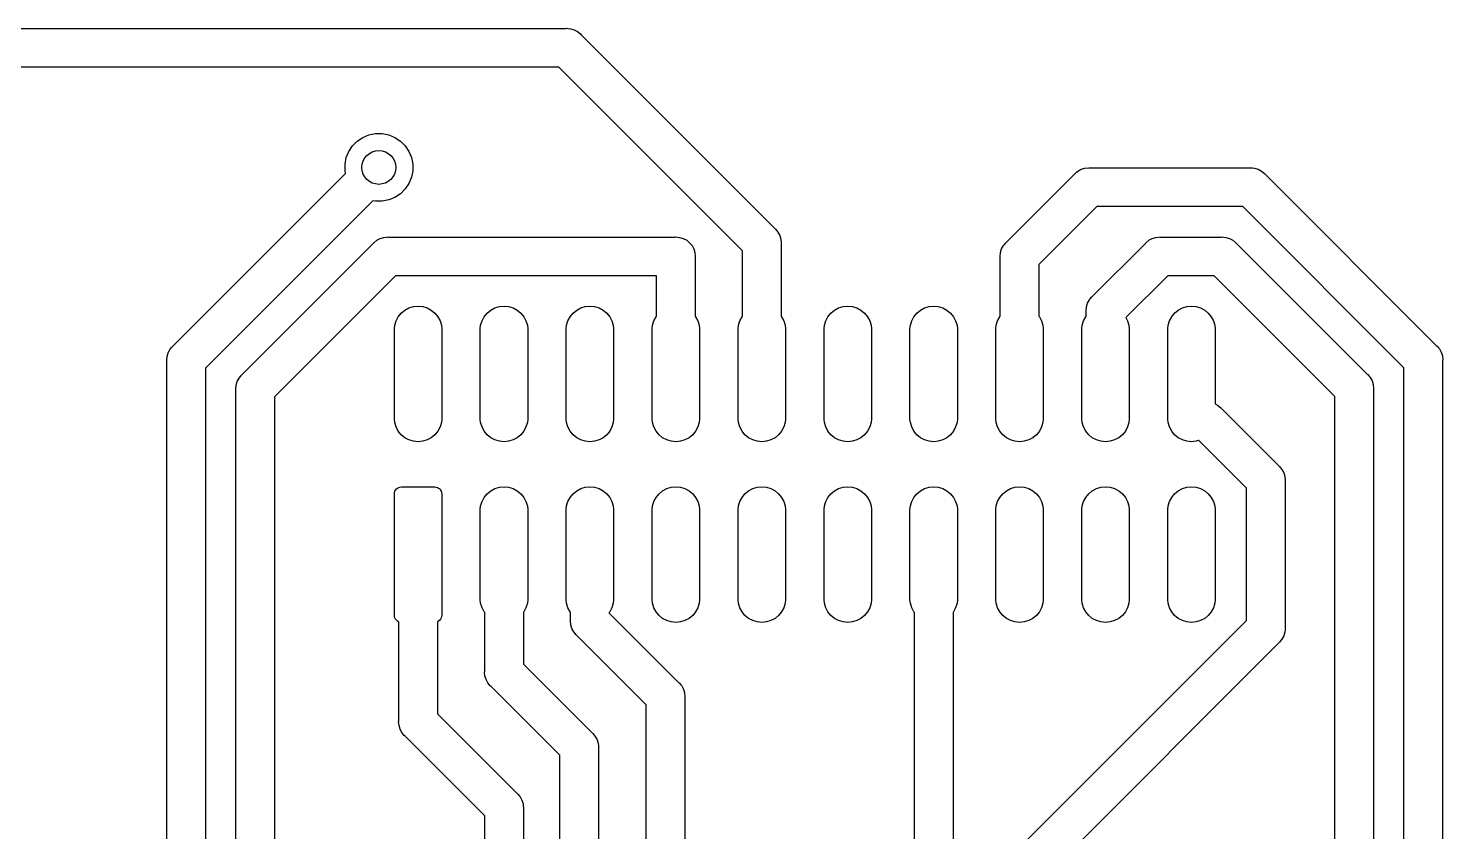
# Model space of a CAD drawing. Extents: x 0.31 to 6.77, y 0.22 to 4.01.
# Drawn here: x 5.121 to 6.767, y 3.072 to 4.007 of the extents above; entities that cross this region are included whole.
import ezdxf

# ---------------------------------------------------------------- set-up
doc = ezdxf.new("R2010")
doc.units = 0
doc.header["$MEASUREMENT"] = 0
doc.layers.add('BLACK', color=7, linetype='CONTINUOUS')

msp = doc.modelspace()

# ---------------------------------------------------------------- linework, layer by layer
at = {"layer": 'BLACK', "linetype": 'CONTINUOUS'}
for p, q in [((4.50293, 4.00709), (5.74688, 4.00709)), ((5.74688, 4.00709), (5.74798, 4.0072)), ((5.74798, 4.0072), (5.74909, 4.00709)), ((5.74909, 4.00709), (5.75239, 4.00676)), ((5.75239, 4.00676), (5.75663, 4.00548)), ((5.75663, 4.00548), (5.76054, 4.00339)), ((5.76054, 4.00339), (5.76397, 4.00058)), ((5.76397, 4.00058), (5.76467, 3.99972)), ((5.76467, 3.99972), (5.99013, 3.77426)), ((5.73866, 3.96209), (4.51114, 3.96209)), ((5.9525, 3.74825), (5.73866, 3.96209)), ((5.51788, 3.88319), (5.52549, 3.8847)), ((5.52549, 3.8847), (5.53324, 3.8847)), ((5.53324, 3.8847), (5.54085, 3.88319)), ((5.49448, 3.86398), (5.49879, 3.87043)), ((5.49879, 3.87043), (5.50427, 3.87592)), ((5.50427, 3.87592), (5.51072, 3.88022)), ((5.51072, 3.88022), (5.51788, 3.88319)), ((5.54085, 3.88319), (5.54801, 3.88022)), ((5.54801, 3.88022), (5.55446, 3.87592)), ((5.55446, 3.87592), (5.55995, 3.87043)), ((5.55995, 3.87043), (5.56426, 3.86398)), ((5.49, 3.84921), (5.49151, 3.85682)), ((5.49151, 3.85682), (5.49448, 3.86398)), ((5.56426, 3.86398), (5.56722, 3.85682)), ((5.56722, 3.85682), (5.56874, 3.84921)), ((5.28996, 3.63775), (5.49061, 3.83839)), ((5.49, 3.84146), (5.49, 3.84921)), ((5.49061, 3.83839), (5.49, 3.84146)), ((5.56874, 3.84146), (5.56722, 3.83385)), ((5.56874, 3.84921), (5.56874, 3.84146)), ((6.25987, 3.75849), (6.33875, 3.83736)), ((6.33875, 3.83736), (6.33945, 3.83822)), ((6.33945, 3.83822), (6.34125, 3.8397)), ((6.34125, 3.8397), (6.34288, 3.84103)), ((6.34288, 3.84103), (6.34678, 3.84312)), ((6.34678, 3.84312), (6.35103, 3.84441)), ((6.35103, 3.84441), (6.35544, 3.84484)), ((6.35544, 3.84484), (6.35654, 3.84473)), ((6.35654, 3.84473), (6.54295, 3.84473)), ((6.54295, 3.84473), (6.54406, 3.84484)), ((6.54406, 3.84484), (6.54582, 3.84467)), ((6.54582, 3.84467), (6.54847, 3.84441)), ((6.54847, 3.84441), (6.55271, 3.84312)), ((6.55271, 3.84312), (6.55662, 3.84103)), ((6.55662, 3.84103), (6.56004, 3.83822)), ((6.56004, 3.83822), (6.56075, 3.83736)), ((6.56075, 3.83736), (6.75986, 3.63825)), ((5.55995, 3.82024), (5.55446, 3.81475)), ((5.56426, 3.82669), (5.55995, 3.82024)), ((5.56722, 3.83385), (5.56426, 3.82669)), ((5.52243, 3.80657), (5.32759, 3.61174)), ((5.52549, 3.80596), (5.52243, 3.80657)), ((5.53324, 3.80596), (5.52549, 3.80596)), ((5.54085, 3.80748), (5.53324, 3.80596)), ((5.54801, 3.81045), (5.54085, 3.80748)), ((5.55446, 3.81475), (5.54801, 3.81045)), ((6.36476, 3.79973), (6.2975, 3.73248)), ((6.53474, 3.79973), (6.36476, 3.79973)), ((6.72223, 3.61224), (6.53474, 3.79973)), ((5.99013, 3.77426), (5.99099, 3.77356)), ((5.99099, 3.77356), (5.99265, 3.77153)), ((5.99265, 3.77153), (5.9938, 3.77013)), ((5.9938, 3.77013), (5.99589, 3.76622)), ((5.3704, 3.60444), (5.52289, 3.75692)), ((5.52289, 3.75692), (5.5236, 3.75778)), ((5.5236, 3.75778), (5.52702, 3.76059)), ((5.52702, 3.76059), (5.53093, 3.76268)), ((5.53093, 3.76268), (5.53517, 3.76397)), ((5.53517, 3.76397), (5.53848, 3.7643)), ((5.53848, 3.7643), (5.53958, 3.7644)), ((5.53848, 3.7643), (5.53848, 3.7643)), ((5.53958, 3.7644), (5.54069, 3.7643)), ((5.54069, 3.7643), (5.87389, 3.7643)), ((5.87389, 3.7643), (5.875, 3.7644)), ((5.875, 3.7644), (5.87708, 3.7642)), ((5.87708, 3.7642), (5.87941, 3.76397)), ((5.87941, 3.76397), (5.88365, 3.76268)), ((5.88365, 3.76268), (5.88756, 3.76059)), ((5.88756, 3.76059), (5.89099, 3.75778)), ((5.89099, 3.75778), (5.8938, 3.75436)), ((5.8938, 3.75436), (5.89589, 3.75045)), ((5.99589, 3.76622), (5.99717, 3.76198)), ((5.99717, 3.76198), (5.99761, 3.75757)), ((5.99761, 3.75757), (5.9975, 3.75647)), ((5.9975, 3.75647), (5.9975, 3.67232)), ((6.25411, 3.75045), (6.2562, 3.75436)), ((6.2562, 3.75436), (6.25723, 3.7556)), ((6.25723, 3.7556), (6.25901, 3.75778)), ((6.25901, 3.75778), (6.25987, 3.75849)), ((6.35987, 3.69547), (6.42132, 3.75692)), ((6.42132, 3.75692), (6.42203, 3.75778)), ((6.42203, 3.75778), (6.42545, 3.76059)), ((6.42545, 3.76059), (6.42936, 3.76268)), ((6.42936, 3.76268), (6.4336, 3.76397)), ((6.4336, 3.76397), (6.43691, 3.7643)), ((6.43691, 3.7643), (6.43802, 3.7644)), ((6.43691, 3.7643), (6.43691, 3.7643)), ((6.43802, 3.7644), (6.43912, 3.7643)), ((6.43912, 3.7643), (6.50963, 3.7643)), ((6.50963, 3.7643), (6.51074, 3.7644)), ((6.51074, 3.7644), (6.51225, 3.76426)), ((6.51225, 3.76426), (6.51515, 3.76397)), ((6.51515, 3.76397), (6.51939, 3.76268)), ((6.51939, 3.76268), (6.5233, 3.76059)), ((6.5233, 3.76059), (6.52673, 3.75778)), ((6.52673, 3.75778), (6.52743, 3.75692)), ((6.52743, 3.75692), (6.67942, 3.60494)), ((5.89589, 3.75045), (5.89717, 3.74621)), ((5.89717, 3.74621), (5.89761, 3.7418)), ((5.89761, 3.7418), (5.8975, 3.74069)), ((5.8975, 3.74069), (5.8975, 3.67232)), ((5.9525, 3.67232), (5.9525, 3.74825)), ((6.25239, 3.7418), (6.25283, 3.74621)), ((6.2525, 3.74069), (6.25239, 3.7418)), ((6.2525, 3.67232), (6.2525, 3.74069)), ((6.25283, 3.74621), (6.25411, 3.75045)), ((6.2975, 3.73248), (6.2975, 3.67232)), ((5.5489, 3.7193), (5.40803, 3.57842)), ((5.8525, 3.7193), (5.5489, 3.7193)), ((5.8525, 3.67232), (5.8525, 3.7193)), ((6.44734, 3.7193), (6.39862, 3.67058)), ((6.50142, 3.7193), (6.44734, 3.7193)), ((6.64179, 3.57892), (6.50142, 3.7193)), ((6.35283, 3.68319), (6.35411, 3.68743)), ((6.35411, 3.68743), (6.3562, 3.69134)), ((6.3562, 3.69134), (6.35675, 3.692)), ((6.35675, 3.692), (6.35901, 3.69477)), ((6.35901, 3.69477), (6.35987, 3.69547)), ((5.54942, 3.6669), (5.55197, 3.67168)), ((5.55197, 3.67168), (5.55542, 3.67588)), ((5.55542, 3.67588), (5.55961, 3.67932)), ((5.55961, 3.67932), (5.5644, 3.68188)), ((5.5644, 3.68188), (5.5696, 3.68346)), ((5.5696, 3.68346), (5.575, 3.68399)), ((5.575, 3.68399), (5.5804, 3.68346)), ((5.5804, 3.68346), (5.5856, 3.68188)), ((5.5856, 3.68188), (5.59039, 3.67932)), ((5.59039, 3.67932), (5.59458, 3.67588)), ((5.59458, 3.67588), (5.59803, 3.67168)), ((5.59803, 3.67168), (5.60058, 3.6669)), ((5.64942, 3.6669), (5.65197, 3.67168)), ((5.65197, 3.67168), (5.65542, 3.67588)), ((5.65542, 3.67588), (5.65961, 3.67932)), ((5.65961, 3.67932), (5.6644, 3.68188)), ((5.6644, 3.68188), (5.6696, 3.68346)), ((5.6696, 3.68346), (5.675, 3.68399)), ((5.675, 3.68399), (5.6804, 3.68346)), ((5.6804, 3.68346), (5.6856, 3.68188)), ((5.6856, 3.68188), (5.69039, 3.67932)), ((5.69039, 3.67932), (5.69458, 3.67588)), ((5.69458, 3.67588), (5.69803, 3.67168)), ((5.69803, 3.67168), (5.70058, 3.6669)), ((5.74942, 3.6669), (5.75197, 3.67168)), ((5.75197, 3.67168), (5.75542, 3.67588)), ((5.75542, 3.67588), (5.75961, 3.67932)), ((5.75961, 3.67932), (5.7644, 3.68188)), ((5.7644, 3.68188), (5.7696, 3.68346)), ((5.7696, 3.68346), (5.775, 3.68399)), ((5.775, 3.68399), (5.7804, 3.68346)), ((5.7804, 3.68346), (5.7856, 3.68188)), ((5.7856, 3.68188), (5.79039, 3.67932)), ((5.79039, 3.67932), (5.79458, 3.67588)), ((5.79458, 3.67588), (5.79803, 3.67168)), ((5.79803, 3.67168), (5.80058, 3.6669)), ((5.84942, 3.6669), (5.85197, 3.67168)), ((5.85197, 3.67168), (5.8525, 3.67232)), ((5.8975, 3.67232), (5.89803, 3.67168)), ((5.89803, 3.67168), (5.90058, 3.6669)), ((5.94942, 3.6669), (5.95197, 3.67168)), ((5.95197, 3.67168), (5.9525, 3.67232)), ((5.9975, 3.67232), (5.99803, 3.67168)), ((5.99803, 3.67168), (6.00058, 3.6669)), ((6.04942, 3.6669), (6.05197, 3.67168)), ((6.05197, 3.67168), (6.05542, 3.67588)), ((6.05542, 3.67588), (6.05961, 3.67932)), ((6.05961, 3.67932), (6.0644, 3.68188)), ((6.0644, 3.68188), (6.0696, 3.68346)), ((6.0696, 3.68346), (6.075, 3.68399)), ((6.075, 3.68399), (6.0804, 3.68346)), ((6.0804, 3.68346), (6.0856, 3.68188)), ((6.0856, 3.68188), (6.09039, 3.67932)), ((6.09039, 3.67932), (6.09458, 3.67588)), ((6.09458, 3.67588), (6.09803, 3.67168)), ((6.09803, 3.67168), (6.10058, 3.6669)), ((6.14942, 3.6669), (6.15197, 3.67168)), ((6.15197, 3.67168), (6.15542, 3.67588)), ((6.15542, 3.67588), (6.15961, 3.67932)), ((6.15961, 3.67932), (6.1644, 3.68188)), ((6.1644, 3.68188), (6.1696, 3.68346)), ((6.1696, 3.68346), (6.175, 3.68399)), ((6.175, 3.68399), (6.1804, 3.68346)), ((6.1804, 3.68346), (6.1856, 3.68188)), ((6.1856, 3.68188), (6.19039, 3.67932)), ((6.19039, 3.67932), (6.19458, 3.67588)), ((6.19458, 3.67588), (6.19803, 3.67168)), ((6.19803, 3.67168), (6.20058, 3.6669)), ((6.24942, 3.6669), (6.25197, 3.67168)), ((6.25197, 3.67168), (6.2525, 3.67232)), ((6.2975, 3.67232), (6.29803, 3.67168)), ((6.29803, 3.67168), (6.30058, 3.6669)), ((6.34942, 3.6669), (6.35197, 3.67168)), ((6.35197, 3.67168), (6.3525, 3.67232)), ((6.35239, 3.67878), (6.35283, 3.68319)), ((6.3525, 3.67767), (6.35239, 3.67878)), ((6.3525, 3.67232), (6.3525, 3.67767)), ((6.39862, 3.67058), (6.40058, 3.6669)), ((6.44942, 3.6669), (6.45197, 3.67168)), ((6.45197, 3.67168), (6.45542, 3.67588)), ((6.45542, 3.67588), (6.45961, 3.67932)), ((6.45961, 3.67932), (6.4644, 3.68188)), ((6.4644, 3.68188), (6.4696, 3.68346)), ((6.4696, 3.68346), (6.475, 3.68399)), ((6.475, 3.68399), (6.4804, 3.68346)), ((6.4804, 3.68346), (6.4856, 3.68188)), ((6.4856, 3.68188), (6.49039, 3.67932)), ((6.49039, 3.67932), (6.49458, 3.67588)), ((6.49458, 3.67588), (6.49803, 3.67168)), ((6.49803, 3.67168), (6.50058, 3.6669)), ((5.54744, 3.65765), (5.54784, 3.6617)), ((5.54744, 3.55258), (5.54744, 3.65765)), ((5.54784, 3.6617), (5.54942, 3.6669)), ((5.60058, 3.6669), (5.60216, 3.6617)), ((5.60216, 3.6617), (5.60256, 3.65765)), ((5.60256, 3.65765), (5.60256, 3.55258)), ((5.64744, 3.65765), (5.64784, 3.6617)), ((5.64744, 3.55258), (5.64744, 3.65765)), ((5.64784, 3.6617), (5.64942, 3.6669)), ((5.70058, 3.6669), (5.70216, 3.6617)), ((5.70216, 3.6617), (5.70256, 3.65765)), ((5.70256, 3.65765), (5.70256, 3.55258)), ((5.74744, 3.65765), (5.74784, 3.6617)), ((5.74744, 3.55258), (5.74744, 3.65765)), ((5.74784, 3.6617), (5.74942, 3.6669)), ((5.80058, 3.6669), (5.80216, 3.6617)), ((5.80216, 3.6617), (5.80256, 3.65765)), ((5.80256, 3.65765), (5.80256, 3.55258)), ((5.84744, 3.65765), (5.84784, 3.6617)), ((5.84744, 3.55258), (5.84744, 3.65765)), ((5.84784, 3.6617), (5.84942, 3.6669)), ((5.90058, 3.6669), (5.90216, 3.6617)), ((5.90216, 3.6617), (5.90256, 3.65765)), ((5.90256, 3.65765), (5.90256, 3.55258)), ((5.94744, 3.65765), (5.94784, 3.6617)), ((5.94744, 3.55258), (5.94744, 3.65765)), ((5.94784, 3.6617), (5.94942, 3.6669)), ((6.00058, 3.6669), (6.00216, 3.6617)), ((6.00216, 3.6617), (6.00256, 3.65765)), ((6.00256, 3.65765), (6.00256, 3.55258)), ((6.04744, 3.65765), (6.04784, 3.6617)), ((6.04744, 3.55258), (6.04744, 3.65765)), ((6.04784, 3.6617), (6.04942, 3.6669)), ((6.10058, 3.6669), (6.10216, 3.6617)), ((6.10216, 3.6617), (6.10256, 3.65765)), ((6.10256, 3.65765), (6.10256, 3.55258)), ((6.14744, 3.65765), (6.14784, 3.6617)), ((6.14744, 3.55258), (6.14744, 3.65765)), ((6.14784, 3.6617), (6.14942, 3.6669)), ((6.20058, 3.6669), (6.20216, 3.6617)), ((6.20216, 3.6617), (6.20256, 3.65765)), ((6.20256, 3.65765), (6.20256, 3.55258)), ((6.24744, 3.65765), (6.24784, 3.6617)), ((6.24744, 3.55258), (6.24744, 3.65765)), ((6.24784, 3.6617), (6.24942, 3.6669)), ((6.30058, 3.6669), (6.30216, 3.6617)), ((6.30216, 3.6617), (6.30256, 3.65765)), ((6.30256, 3.65765), (6.30256, 3.55258)), ((6.34744, 3.65765), (6.34784, 3.6617)), ((6.34744, 3.55258), (6.34744, 3.65765)), ((6.34784, 3.6617), (6.34942, 3.6669)), ((6.40058, 3.6669), (6.40216, 3.6617)), ((6.40216, 3.6617), (6.40256, 3.65765)), ((6.40256, 3.65765), (6.40256, 3.55258)), ((6.44744, 3.65765), (6.44784, 3.6617)), ((6.44744, 3.55258), (6.44744, 3.65765)), ((6.44784, 3.6617), (6.44942, 3.6669)), ((6.50058, 3.6669), (6.50216, 3.6617)), ((6.50216, 3.6617), (6.50256, 3.65765)), ((6.50256, 3.65765), (6.50256, 3.57034)), ((5.2891, 3.63705), (5.28996, 3.63775)), ((6.75986, 3.63825), (6.76072, 3.63755)), ((6.76072, 3.63755), (6.76273, 3.63509)), ((5.28248, 3.62106), (5.28292, 3.62547)), ((5.28259, 3.61995), (5.28248, 3.62106)), ((5.28292, 3.62547), (5.2842, 3.62971)), ((5.2842, 3.62971), (5.28629, 3.63362)), ((5.28629, 3.63362), (5.2882, 3.63594)), ((5.2882, 3.63594), (5.2891, 3.63705)), ((6.76273, 3.63509), (6.76353, 3.63412)), ((6.76353, 3.63412), (6.76562, 3.63021)), ((6.76562, 3.63021), (6.7669, 3.62597)), ((6.7669, 3.62597), (6.76734, 3.62156)), ((6.76734, 3.62156), (6.76723, 3.62045)), ((5.28259, 1.78355), (5.28259, 3.61995)), ((5.32759, 3.61174), (5.32759, 1.79176)), ((6.67942, 3.60494), (6.68028, 3.60423)), ((6.72223, 2.69308), (6.72223, 3.61224)), ((6.76723, 3.62045), (6.76723, 2.68487)), ((5.36292, 3.58774), (5.36336, 3.59215)), ((5.36336, 3.59215), (5.36464, 3.5964)), ((5.36464, 3.5964), (5.36673, 3.6003)), ((5.36673, 3.6003), (5.36834, 3.60226)), ((5.36834, 3.60226), (5.36954, 3.60373)), ((5.36954, 3.60373), (5.3704, 3.60444)), ((6.68028, 3.60423), (6.68098, 3.60337)), ((6.68098, 3.60337), (6.68098, 3.60337)), ((6.68098, 3.60337), (6.68309, 3.6008)), ((6.68309, 3.6008), (6.68518, 3.5969)), ((6.68518, 3.5969), (6.68647, 3.59265)), ((6.68647, 3.59265), (6.6869, 3.58824)), ((6.6869, 3.58824), (6.68679, 3.58714)), ((5.36303, 3.58664), (5.36292, 3.58774)), ((5.36303, 2.12725), (5.36303, 3.58664)), ((5.40803, 3.57842), (5.40803, 2.13547)), ((6.64179, 2.77568), (6.64179, 3.57892)), ((6.68679, 3.58714), (6.68679, 2.76746)), ((6.50256, 3.57034), (6.50545, 3.5688)), ((6.50545, 3.5688), (6.50888, 3.56599)), ((6.50888, 3.56599), (6.50958, 3.56513)), ((6.50958, 3.56513), (6.5766, 3.49811)), ((5.54784, 3.54853), (5.54744, 3.55258)), ((5.54942, 3.54334), (5.54784, 3.54853)), ((5.55197, 3.53855), (5.54942, 3.54334)), ((5.60058, 3.54334), (5.59803, 3.53855)), ((5.60216, 3.54853), (5.60058, 3.54334)), ((5.60256, 3.55258), (5.60216, 3.54853)), ((5.64784, 3.54853), (5.64744, 3.55258)), ((5.64942, 3.54334), (5.64784, 3.54853)), ((5.65197, 3.53855), (5.64942, 3.54334)), ((5.70058, 3.54334), (5.69803, 3.53855)), ((5.70216, 3.54853), (5.70058, 3.54334)), ((5.70256, 3.55258), (5.70216, 3.54853)), ((5.74784, 3.54853), (5.74744, 3.55258)), ((5.74942, 3.54334), (5.74784, 3.54853)), ((5.75197, 3.53855), (5.74942, 3.54334)), ((5.80058, 3.54334), (5.79803, 3.53855)), ((5.80216, 3.54853), (5.80058, 3.54334)), ((5.80256, 3.55258), (5.80216, 3.54853)), ((5.84784, 3.54853), (5.84744, 3.55258)), ((5.84942, 3.54334), (5.84784, 3.54853)), ((5.85197, 3.53855), (5.84942, 3.54334)), ((5.90058, 3.54334), (5.89803, 3.53855)), ((5.90216, 3.54853), (5.90058, 3.54334)), ((5.90256, 3.55258), (5.90216, 3.54853)), ((5.94784, 3.54853), (5.94744, 3.55258)), ((5.94942, 3.54334), (5.94784, 3.54853)), ((5.95197, 3.53855), (5.94942, 3.54334)), ((6.00058, 3.54334), (5.99803, 3.53855)), ((6.00216, 3.54853), (6.00058, 3.54334)), ((6.00256, 3.55258), (6.00216, 3.54853)), ((6.04784, 3.54853), (6.04744, 3.55258)), ((6.04942, 3.54334), (6.04784, 3.54853)), ((6.05197, 3.53855), (6.04942, 3.54334)), ((6.10058, 3.54334), (6.09803, 3.53855)), ((6.10216, 3.54853), (6.10058, 3.54334)), ((6.10256, 3.55258), (6.10216, 3.54853)), ((6.14784, 3.54853), (6.14744, 3.55258)), ((6.14942, 3.54334), (6.14784, 3.54853)), ((6.15197, 3.53855), (6.14942, 3.54334)), ((6.20058, 3.54334), (6.19803, 3.53855)), ((6.20216, 3.54853), (6.20058, 3.54334)), ((6.20256, 3.55258), (6.20216, 3.54853)), ((6.24784, 3.54853), (6.24744, 3.55258)), ((6.24942, 3.54334), (6.24784, 3.54853)), ((6.25197, 3.53855), (6.24942, 3.54334)), ((6.30058, 3.54334), (6.29803, 3.53855)), ((6.30216, 3.54853), (6.30058, 3.54334)), ((6.30256, 3.55258), (6.30216, 3.54853)), ((6.34784, 3.54853), (6.34744, 3.55258)), ((6.34942, 3.54334), (6.34784, 3.54853)), ((6.35197, 3.53855), (6.34942, 3.54334)), ((6.40058, 3.54334), (6.39803, 3.53855)), ((6.40216, 3.54853), (6.40058, 3.54334)), ((6.40256, 3.55258), (6.40216, 3.54853)), ((6.44784, 3.54853), (6.44744, 3.55258)), ((6.44942, 3.54334), (6.44784, 3.54853)), ((6.45197, 3.53855), (6.44942, 3.54334)), ((5.55542, 3.53436), (5.55197, 3.53855)), ((5.55961, 3.53091), (5.55542, 3.53436)), ((5.5644, 3.52835), (5.55961, 3.53091)), ((5.5696, 3.52678), (5.5644, 3.52835)), ((5.575, 3.52624), (5.5696, 3.52678)), ((5.5804, 3.52678), (5.575, 3.52624)), ((5.5856, 3.52835), (5.5804, 3.52678)), ((5.59039, 3.53091), (5.5856, 3.52835)), ((5.59458, 3.53436), (5.59039, 3.53091)), ((5.59803, 3.53855), (5.59458, 3.53436)), ((5.65542, 3.53436), (5.65197, 3.53855)), ((5.65961, 3.53091), (5.65542, 3.53436)), ((5.6644, 3.52835), (5.65961, 3.53091)), ((5.6696, 3.52678), (5.6644, 3.52835)), ((5.675, 3.52624), (5.6696, 3.52678)), ((5.6804, 3.52678), (5.675, 3.52624)), ((5.6856, 3.52835), (5.6804, 3.52678)), ((5.69039, 3.53091), (5.6856, 3.52835)), ((5.69458, 3.53436), (5.69039, 3.53091)), ((5.69803, 3.53855), (5.69458, 3.53436)), ((5.75542, 3.53436), (5.75197, 3.53855)), ((5.75961, 3.53091), (5.75542, 3.53436)), ((5.7644, 3.52835), (5.75961, 3.53091)), ((5.7696, 3.52678), (5.7644, 3.52835)), ((5.775, 3.52624), (5.7696, 3.52678)), ((5.7804, 3.52678), (5.775, 3.52624)), ((5.7856, 3.52835), (5.7804, 3.52678)), ((5.79039, 3.53091), (5.7856, 3.52835)), ((5.79458, 3.53436), (5.79039, 3.53091)), ((5.79803, 3.53855), (5.79458, 3.53436)), ((5.85542, 3.53436), (5.85197, 3.53855)), ((5.85961, 3.53091), (5.85542, 3.53436)), ((5.8644, 3.52835), (5.85961, 3.53091)), ((5.8696, 3.52678), (5.8644, 3.52835)), ((5.875, 3.52624), (5.8696, 3.52678)), ((5.8804, 3.52678), (5.875, 3.52624)), ((5.8856, 3.52835), (5.8804, 3.52678)), ((5.89039, 3.53091), (5.8856, 3.52835)), ((5.89458, 3.53436), (5.89039, 3.53091)), ((5.89803, 3.53855), (5.89458, 3.53436)), ((5.95542, 3.53436), (5.95197, 3.53855)), ((5.95961, 3.53091), (5.95542, 3.53436)), ((5.9644, 3.52835), (5.95961, 3.53091)), ((5.9696, 3.52678), (5.9644, 3.52835)), ((5.975, 3.52624), (5.9696, 3.52678)), ((5.9804, 3.52678), (5.975, 3.52624)), ((5.9856, 3.52835), (5.9804, 3.52678)), ((5.99039, 3.53091), (5.9856, 3.52835)), ((5.99458, 3.53436), (5.99039, 3.53091)), ((5.99803, 3.53855), (5.99458, 3.53436)), ((6.05542, 3.53436), (6.05197, 3.53855)), ((6.05961, 3.53091), (6.05542, 3.53436)), ((6.0644, 3.52835), (6.05961, 3.53091)), ((6.0696, 3.52678), (6.0644, 3.52835)), ((6.075, 3.52624), (6.0696, 3.52678)), ((6.0804, 3.52678), (6.075, 3.52624)), ((6.0856, 3.52835), (6.0804, 3.52678)), ((6.09039, 3.53091), (6.0856, 3.52835)), ((6.09458, 3.53436), (6.09039, 3.53091)), ((6.09803, 3.53855), (6.09458, 3.53436)), ((6.15542, 3.53436), (6.15197, 3.53855)), ((6.15961, 3.53091), (6.15542, 3.53436)), ((6.1644, 3.52835), (6.15961, 3.53091)), ((6.1696, 3.52678), (6.1644, 3.52835)), ((6.175, 3.52624), (6.1696, 3.52678)), ((6.1804, 3.52678), (6.175, 3.52624)), ((6.1856, 3.52835), (6.1804, 3.52678)), ((6.19039, 3.53091), (6.1856, 3.52835)), ((6.19458, 3.53436), (6.19039, 3.53091)), ((6.19803, 3.53855), (6.19458, 3.53436)), ((6.25542, 3.53436), (6.25197, 3.53855)), ((6.25961, 3.53091), (6.25542, 3.53436)), ((6.2644, 3.52835), (6.25961, 3.53091)), ((6.2696, 3.52678), (6.2644, 3.52835)), ((6.275, 3.52624), (6.2696, 3.52678)), ((6.2804, 3.52678), (6.275, 3.52624)), ((6.2856, 3.52835), (6.2804, 3.52678)), ((6.29039, 3.53091), (6.2856, 3.52835)), ((6.29458, 3.53436), (6.29039, 3.53091)), ((6.29803, 3.53855), (6.29458, 3.53436)), ((6.35542, 3.53436), (6.35197, 3.53855)), ((6.35961, 3.53091), (6.35542, 3.53436)), ((6.3644, 3.52835), (6.35961, 3.53091)), ((6.3696, 3.52678), (6.3644, 3.52835)), ((6.375, 3.52624), (6.3696, 3.52678)), ((6.3804, 3.52678), (6.375, 3.52624)), ((6.3856, 3.52835), (6.3804, 3.52678)), ((6.39039, 3.53091), (6.3856, 3.52835)), ((6.39458, 3.53436), (6.39039, 3.53091)), ((6.39803, 3.53855), (6.39458, 3.53436)), ((6.45542, 3.53436), (6.45197, 3.53855)), ((6.45961, 3.53091), (6.45542, 3.53436)), ((6.4644, 3.52835), (6.45961, 3.53091)), ((6.4696, 3.52678), (6.4644, 3.52835)), ((6.475, 3.52624), (6.4696, 3.52678)), ((6.4804, 3.52678), (6.475, 3.52624)), ((6.48279, 3.5275), (6.4804, 3.52678)), ((6.48357, 3.5275), (6.48279, 3.5275)), ((6.53897, 3.4721), (6.48357, 3.5275)), ((6.5766, 3.49811), (6.57746, 3.4974)), ((6.57746, 3.4974), (6.57861, 3.496)), ((6.57861, 3.496), (6.58027, 3.49398)), ((6.58027, 3.49398), (6.58236, 3.49007)), ((6.58236, 3.49007), (6.58365, 3.48583)), ((5.55104, 3.47226), (5.55244, 3.47301)), ((5.55244, 3.47301), (5.55396, 3.47347)), ((5.55396, 3.47347), (5.55554, 3.47362)), ((5.55554, 3.47362), (5.59446, 3.47362)), ((5.59446, 3.47362), (5.59604, 3.47347)), ((5.59604, 3.47347), (5.59756, 3.47301)), ((5.59756, 3.47301), (5.59896, 3.47226)), ((5.6644, 3.47165), (5.6696, 3.47322)), ((5.6696, 3.47322), (5.675, 3.47376)), ((5.675, 3.47376), (5.6804, 3.47322)), ((5.6804, 3.47322), (5.6856, 3.47165)), ((5.7644, 3.47165), (5.7696, 3.47322)), ((5.7696, 3.47322), (5.775, 3.47376)), ((5.775, 3.47376), (5.7804, 3.47322)), ((5.7804, 3.47322), (5.7856, 3.47165)), ((5.8644, 3.47165), (5.8696, 3.47322)), ((5.8696, 3.47322), (5.875, 3.47376)), ((5.875, 3.47376), (5.8804, 3.47322)), ((5.8804, 3.47322), (5.8856, 3.47165)), ((5.9644, 3.47165), (5.9696, 3.47322)), ((5.9696, 3.47322), (5.975, 3.47376)), ((5.975, 3.47376), (5.9804, 3.47322)), ((5.9804, 3.47322), (5.9856, 3.47165)), ((6.0644, 3.47165), (6.0696, 3.47322)), ((6.0696, 3.47322), (6.075, 3.47376)), ((6.075, 3.47376), (6.0804, 3.47322)), ((6.0804, 3.47322), (6.0856, 3.47165)), ((6.1644, 3.47165), (6.1696, 3.47322)), ((6.1696, 3.47322), (6.175, 3.47376)), ((6.175, 3.47376), (6.1804, 3.47322)), ((6.1804, 3.47322), (6.1856, 3.47165)), ((6.2644, 3.47165), (6.2696, 3.47322)), ((6.2696, 3.47322), (6.275, 3.47376)), ((6.275, 3.47376), (6.2804, 3.47322)), ((6.2804, 3.47322), (6.2856, 3.47165)), ((6.3644, 3.47165), (6.3696, 3.47322)), ((6.3696, 3.47322), (6.375, 3.47376)), ((6.375, 3.47376), (6.3804, 3.47322)), ((6.3804, 3.47322), (6.3856, 3.47165)), ((6.4644, 3.47165), (6.4696, 3.47322)), ((6.4696, 3.47322), (6.475, 3.47376)), ((6.475, 3.47376), (6.4804, 3.47322)), ((6.4804, 3.47322), (6.4856, 3.47165)), ((6.58365, 3.48583), (6.58408, 3.48142)), ((6.58408, 3.48142), (6.58397, 3.48031)), ((6.58397, 3.48031), (6.58397, 3.31001)), ((5.54744, 3.46552), (5.5476, 3.4671)), ((5.54744, 3.32424), (5.54744, 3.46552)), ((5.5476, 3.4671), (5.54806, 3.46862)), ((5.54806, 3.46862), (5.54881, 3.47002)), ((5.54881, 3.47002), (5.54981, 3.47125)), ((5.54981, 3.47125), (5.55104, 3.47226)), ((5.59896, 3.47226), (5.60019, 3.47125)), ((5.60019, 3.47125), (5.60119, 3.47002)), ((5.60119, 3.47002), (5.60194, 3.46862)), ((5.60194, 3.46862), (5.6024, 3.4671)), ((5.6024, 3.4671), (5.60256, 3.46552)), ((5.60256, 3.46552), (5.60256, 3.32424)), ((5.64784, 3.45147), (5.64942, 3.45666)), ((5.64942, 3.45666), (5.65197, 3.46145)), ((5.65197, 3.46145), (5.65542, 3.46564)), ((5.65542, 3.46564), (5.65961, 3.46909)), ((5.65961, 3.46909), (5.6644, 3.47165)), ((5.6856, 3.47165), (5.69039, 3.46909)), ((5.69039, 3.46909), (5.69458, 3.46564)), ((5.69458, 3.46564), (5.69803, 3.46145)), ((5.69803, 3.46145), (5.70058, 3.45666)), ((5.70058, 3.45666), (5.70216, 3.45147)), ((5.74784, 3.45147), (5.74942, 3.45666)), ((5.74942, 3.45666), (5.75197, 3.46145)), ((5.75197, 3.46145), (5.75542, 3.46564)), ((5.75542, 3.46564), (5.75961, 3.46909)), ((5.75961, 3.46909), (5.7644, 3.47165)), ((5.7856, 3.47165), (5.79039, 3.46909)), ((5.79039, 3.46909), (5.79458, 3.46564)), ((5.79458, 3.46564), (5.79803, 3.46145)), ((5.79803, 3.46145), (5.80058, 3.45666)), ((5.80058, 3.45666), (5.80216, 3.45147)), ((5.84784, 3.45147), (5.84942, 3.45666)), ((5.84942, 3.45666), (5.85197, 3.46145)), ((5.85197, 3.46145), (5.85542, 3.46564)), ((5.85542, 3.46564), (5.85961, 3.46909)), ((5.85961, 3.46909), (5.8644, 3.47165)), ((5.8856, 3.47165), (5.89039, 3.46909)), ((5.89039, 3.46909), (5.89458, 3.46564)), ((5.89458, 3.46564), (5.89803, 3.46145)), ((5.89803, 3.46145), (5.90058, 3.45666)), ((5.90058, 3.45666), (5.90216, 3.45147)), ((5.94784, 3.45147), (5.94942, 3.45666)), ((5.94942, 3.45666), (5.95197, 3.46145)), ((5.95197, 3.46145), (5.95542, 3.46564)), ((5.95542, 3.46564), (5.95961, 3.46909)), ((5.95961, 3.46909), (5.9644, 3.47165)), ((5.9856, 3.47165), (5.99039, 3.46909)), ((5.99039, 3.46909), (5.99458, 3.46564)), ((5.99458, 3.46564), (5.99803, 3.46145)), ((5.99803, 3.46145), (6.00058, 3.45666)), ((6.00058, 3.45666), (6.00216, 3.45147)), ((6.04784, 3.45147), (6.04942, 3.45666)), ((6.04942, 3.45666), (6.05197, 3.46145)), ((6.05197, 3.46145), (6.05542, 3.46564)), ((6.05542, 3.46564), (6.05961, 3.46909)), ((6.05961, 3.46909), (6.0644, 3.47165)), ((6.0856, 3.47165), (6.09039, 3.46909)), ((6.09039, 3.46909), (6.09458, 3.46564)), ((6.09458, 3.46564), (6.09803, 3.46145)), ((6.09803, 3.46145), (6.10058, 3.45666)), ((6.10058, 3.45666), (6.10216, 3.45147)), ((6.14784, 3.45147), (6.14942, 3.45666)), ((6.14942, 3.45666), (6.15197, 3.46145)), ((6.15197, 3.46145), (6.15542, 3.46564)), ((6.15542, 3.46564), (6.15961, 3.46909)), ((6.15961, 3.46909), (6.1644, 3.47165)), ((6.1856, 3.47165), (6.19039, 3.46909)), ((6.19039, 3.46909), (6.19458, 3.46564)), ((6.19458, 3.46564), (6.19803, 3.46145)), ((6.19803, 3.46145), (6.20058, 3.45666)), ((6.20058, 3.45666), (6.20216, 3.45147)), ((6.24784, 3.45147), (6.24942, 3.45666)), ((6.24942, 3.45666), (6.25197, 3.46145)), ((6.25197, 3.46145), (6.25542, 3.46564)), ((6.25542, 3.46564), (6.25961, 3.46909)), ((6.25961, 3.46909), (6.2644, 3.47165)), ((6.2856, 3.47165), (6.29039, 3.46909)), ((6.29039, 3.46909), (6.29458, 3.46564)), ((6.29458, 3.46564), (6.29803, 3.46145)), ((6.29803, 3.46145), (6.30058, 3.45666)), ((6.30058, 3.45666), (6.30216, 3.45147)), ((6.34784, 3.45147), (6.34942, 3.45666)), ((6.34942, 3.45666), (6.35197, 3.46145)), ((6.35197, 3.46145), (6.35542, 3.46564)), ((6.35542, 3.46564), (6.35961, 3.46909)), ((6.35961, 3.46909), (6.3644, 3.47165)), ((6.3856, 3.47165), (6.39039, 3.46909)), ((6.39039, 3.46909), (6.39458, 3.46564)), ((6.39458, 3.46564), (6.39803, 3.46145)), ((6.39803, 3.46145), (6.40058, 3.45666)), ((6.40058, 3.45666), (6.40216, 3.45147)), ((6.44784, 3.45147), (6.44942, 3.45666)), ((6.44942, 3.45666), (6.45197, 3.46145)), ((6.45197, 3.46145), (6.45542, 3.46564)), ((6.45542, 3.46564), (6.45961, 3.46909)), ((6.45961, 3.46909), (6.4644, 3.47165)), ((6.4856, 3.47165), (6.49039, 3.46909)), ((6.49039, 3.46909), (6.49458, 3.46564)), ((6.49458, 3.46564), (6.49803, 3.46145)), ((6.49803, 3.46145), (6.50058, 3.45666)), ((6.50058, 3.45666), (6.50216, 3.45147)), ((6.53897, 3.31822), (6.53897, 3.4721)), ((5.64744, 3.44742), (5.64784, 3.45147)), ((5.64744, 3.34235), (5.64744, 3.44742)), ((5.70216, 3.45147), (5.70256, 3.44742)), ((5.70256, 3.44742), (5.70256, 3.34235)), ((5.74744, 3.44742), (5.74784, 3.45147)), ((5.74744, 3.34235), (5.74744, 3.44742)), ((5.80216, 3.45147), (5.80256, 3.44742)), ((5.80256, 3.44742), (5.80256, 3.34235)), ((5.84744, 3.44742), (5.84784, 3.45147)), ((5.84744, 3.34235), (5.84744, 3.44742)), ((5.90216, 3.45147), (5.90256, 3.44742)), ((5.90256, 3.44742), (5.90256, 3.34235)), ((5.94744, 3.44742), (5.94784, 3.45147)), ((5.94744, 3.34235), (5.94744, 3.44742)), ((6.00216, 3.45147), (6.00256, 3.44742)), ((6.00256, 3.44742), (6.00256, 3.34235)), ((6.04744, 3.44742), (6.04784, 3.45147)), ((6.04744, 3.34235), (6.04744, 3.44742)), ((6.10216, 3.45147), (6.10256, 3.44742)), ((6.10256, 3.44742), (6.10256, 3.34235)), ((6.14744, 3.44742), (6.14784, 3.45147)), ((6.14744, 3.34235), (6.14744, 3.44742)), ((6.20216, 3.45147), (6.20256, 3.44742)), ((6.20256, 3.44742), (6.20256, 3.34235)), ((6.24744, 3.44742), (6.24784, 3.45147)), ((6.24744, 3.34235), (6.24744, 3.44742)), ((6.30216, 3.45147), (6.30256, 3.44742)), ((6.30256, 3.44742), (6.30256, 3.34235)), ((6.34744, 3.44742), (6.34784, 3.45147)), ((6.34744, 3.34235), (6.34744, 3.44742)), ((6.40216, 3.45147), (6.40256, 3.44742)), ((6.40256, 3.44742), (6.40256, 3.34235)), ((6.44744, 3.44742), (6.44784, 3.45147)), ((6.44744, 3.34235), (6.44744, 3.44742)), ((6.50216, 3.45147), (6.50256, 3.44742)), ((6.50256, 3.44742), (6.50256, 3.34235)), ((5.64784, 3.3383), (5.64744, 3.34235)), ((5.70256, 3.34235), (5.70216, 3.3383)), ((5.74784, 3.3383), (5.74744, 3.34235)), ((5.80256, 3.34235), (5.80216, 3.3383)), ((5.84784, 3.3383), (5.84744, 3.34235)), ((5.90256, 3.34235), (5.90216, 3.3383)), ((5.94784, 3.3383), (5.94744, 3.34235)), ((6.00256, 3.34235), (6.00216, 3.3383)), ((6.04784, 3.3383), (6.04744, 3.34235)), ((6.10256, 3.34235), (6.10216, 3.3383)), ((6.14784, 3.3383), (6.14744, 3.34235)), ((6.20256, 3.34235), (6.20216, 3.3383)), ((6.24784, 3.3383), (6.24744, 3.34235)), ((6.30256, 3.34235), (6.30216, 3.3383)), ((6.34784, 3.3383), (6.34744, 3.34235)), ((6.40256, 3.34235), (6.40216, 3.3383)), ((6.44784, 3.3383), (6.44744, 3.34235)), ((6.50256, 3.34235), (6.50216, 3.3383)), ((5.64942, 3.3331), (5.64784, 3.3383)), ((5.65197, 3.32832), (5.64942, 3.3331)), ((5.6525, 3.32768), (5.65197, 3.32832)), ((5.6525, 3.25931), (5.6525, 3.32768)), ((5.69803, 3.32832), (5.6975, 3.32768)), ((5.6975, 3.32768), (5.6975, 3.26752)), ((5.70058, 3.3331), (5.69803, 3.32832)), ((5.70216, 3.3383), (5.70058, 3.3331)), ((5.74942, 3.3331), (5.74784, 3.3383)), ((5.75197, 3.32832), (5.74942, 3.3331)), ((5.7525, 3.32768), (5.75197, 3.32832)), ((5.7525, 3.31862), (5.7525, 3.32768)), ((5.79803, 3.32832), (5.7975, 3.32768)), ((5.7975, 3.32768), (5.7975, 3.32684)), ((5.7975, 3.32684), (5.8781, 3.24624)), ((5.80058, 3.3331), (5.79803, 3.32832)), ((5.80216, 3.3383), (5.80058, 3.3331)), ((5.84942, 3.3331), (5.84784, 3.3383)), ((5.85197, 3.32832), (5.84942, 3.3331)), ((5.85542, 3.32412), (5.85197, 3.32832)), ((5.89803, 3.32832), (5.89458, 3.32412)), ((5.90058, 3.3331), (5.89803, 3.32832)), ((5.90216, 3.3383), (5.90058, 3.3331)), ((5.94942, 3.3331), (5.94784, 3.3383)), ((5.95197, 3.32832), (5.94942, 3.3331)), ((5.95542, 3.32412), (5.95197, 3.32832)), ((5.99803, 3.32832), (5.99458, 3.32412)), ((6.00058, 3.3331), (5.99803, 3.32832)), ((6.00216, 3.3383), (6.00058, 3.3331)), ((6.04942, 3.3331), (6.04784, 3.3383)), ((6.05197, 3.32832), (6.04942, 3.3331)), ((6.05542, 3.32412), (6.05197, 3.32832)), ((6.09803, 3.32832), (6.09458, 3.32412)), ((6.10058, 3.3331), (6.09803, 3.32832)), ((6.10216, 3.3383), (6.10058, 3.3331)), ((6.14942, 3.3331), (6.14784, 3.3383)), ((6.15197, 3.32832), (6.14942, 3.3331)), ((6.1525, 3.32768), (6.15197, 3.32832)), ((6.1525, 1.16742), (6.1525, 3.32768)), ((6.19803, 3.32832), (6.1975, 3.32768)), ((6.1975, 3.32768), (6.1975, 1.15921)), ((6.20058, 3.3331), (6.19803, 3.32832)), ((6.20216, 3.3383), (6.20058, 3.3331)), ((6.24942, 3.3331), (6.24784, 3.3383)), ((6.25197, 3.32832), (6.24942, 3.3331)), ((6.25542, 3.32412), (6.25197, 3.32832)), ((6.29803, 3.32832), (6.29458, 3.32412)), ((6.30058, 3.3331), (6.29803, 3.32832)), ((6.30216, 3.3383), (6.30058, 3.3331)), ((6.34942, 3.3331), (6.34784, 3.3383)), ((6.35197, 3.32832), (6.34942, 3.3331)), ((6.35542, 3.32412), (6.35197, 3.32832)), ((6.39803, 3.32832), (6.39458, 3.32412)), ((6.40058, 3.3331), (6.39803, 3.32832)), ((6.40216, 3.3383), (6.40058, 3.3331)), ((6.44942, 3.3331), (6.44784, 3.3383)), ((6.45197, 3.32832), (6.44942, 3.3331)), ((6.45542, 3.32412), (6.45197, 3.32832)), ((6.49803, 3.32832), (6.49458, 3.32412)), ((6.50058, 3.3331), (6.49803, 3.32832)), ((6.50216, 3.3383), (6.50058, 3.3331)), ((5.5476, 3.32266), (5.54744, 3.32424)), ((5.54806, 3.32114), (5.5476, 3.32266)), ((5.54881, 3.31974), (5.54806, 3.32114)), ((5.54981, 3.31851), (5.54881, 3.31974)), ((5.55104, 3.31751), (5.54981, 3.31851)), ((5.55244, 3.31676), (5.55104, 3.31751)), ((5.5525, 3.31674), (5.55244, 3.31676)), ((5.5525, 3.20143), (5.5525, 3.31674)), ((5.59756, 3.31676), (5.5975, 3.31674)), ((5.5975, 3.31674), (5.5975, 3.20965)), ((5.59896, 3.31751), (5.59756, 3.31676)), ((5.60019, 3.31851), (5.59896, 3.31751)), ((5.60119, 3.31974), (5.60019, 3.31851)), ((5.60194, 3.32114), (5.60119, 3.31974)), ((5.6024, 3.32266), (5.60194, 3.32114)), ((5.60256, 3.32424), (5.6024, 3.32266)), ((5.75239, 3.31752), (5.7525, 3.31862)), ((5.75283, 3.3131), (5.75239, 3.31752)), ((5.75411, 3.30886), (5.75283, 3.3131)), ((5.7562, 3.30496), (5.75411, 3.30886)), ((5.85961, 3.32068), (5.85542, 3.32412)), ((5.8644, 3.31812), (5.85961, 3.32068)), ((5.8696, 3.31654), (5.8644, 3.31812)), ((5.875, 3.31601), (5.8696, 3.31654)), ((5.8804, 3.31654), (5.875, 3.31601)), ((5.8856, 3.31812), (5.8804, 3.31654)), ((5.89039, 3.32068), (5.8856, 3.31812)), ((5.89458, 3.32412), (5.89039, 3.32068)), ((5.95961, 3.32068), (5.95542, 3.32412)), ((5.9644, 3.31812), (5.95961, 3.32068)), ((5.9696, 3.31654), (5.9644, 3.31812)), ((5.975, 3.31601), (5.9696, 3.31654)), ((5.9804, 3.31654), (5.975, 3.31601)), ((5.9856, 3.31812), (5.9804, 3.31654)), ((5.99039, 3.32068), (5.9856, 3.31812)), ((5.99458, 3.32412), (5.99039, 3.32068)), ((6.05961, 3.32068), (6.05542, 3.32412)), ((6.0644, 3.31812), (6.05961, 3.32068)), ((6.0696, 3.31654), (6.0644, 3.31812)), ((6.075, 3.31601), (6.0696, 3.31654)), ((6.0804, 3.31654), (6.075, 3.31601)), ((6.0856, 3.31812), (6.0804, 3.31654)), ((6.09039, 3.32068), (6.0856, 3.31812)), ((6.09458, 3.32412), (6.09039, 3.32068)), ((6.25961, 3.32068), (6.25542, 3.32412)), ((6.2644, 3.31812), (6.25961, 3.32068)), ((6.2696, 3.31654), (6.2644, 3.31812)), ((6.275, 3.31601), (6.2696, 3.31654)), ((6.27241, 3.05166), (6.53897, 3.31822)), ((6.2804, 3.31654), (6.275, 3.31601)), ((6.2856, 3.31812), (6.2804, 3.31654)), ((6.29039, 3.32068), (6.2856, 3.31812)), ((6.29458, 3.32412), (6.29039, 3.32068)), ((6.35961, 3.32068), (6.35542, 3.32412)), ((6.3644, 3.31812), (6.35961, 3.32068)), ((6.3696, 3.31654), (6.3644, 3.31812)), ((6.375, 3.31601), (6.3696, 3.31654)), ((6.3804, 3.31654), (6.375, 3.31601)), ((6.3856, 3.31812), (6.3804, 3.31654)), ((6.39039, 3.32068), (6.3856, 3.31812)), ((6.39458, 3.32412), (6.39039, 3.32068)), ((6.45961, 3.32068), (6.45542, 3.32412)), ((6.4644, 3.31812), (6.45961, 3.32068)), ((6.4696, 3.31654), (6.4644, 3.31812)), ((6.475, 3.31601), (6.4696, 3.31654)), ((6.4804, 3.31654), (6.475, 3.31601)), ((6.4856, 3.31812), (6.4804, 3.31654)), ((6.49039, 3.32068), (6.4856, 3.31812)), ((6.49458, 3.32412), (6.49039, 3.32068)), ((6.58397, 3.31001), (6.58408, 3.3089)), ((6.58408, 3.3089), (6.58397, 3.3078)), ((5.7562, 3.30495), (5.7562, 3.30496)), ((5.75901, 3.30153), (5.7562, 3.30495)), ((5.75987, 3.30082), (5.75901, 3.30153)), ((5.84047, 3.22023), (5.75987, 3.30082)), ((6.5766, 3.29221), (6.31004, 3.02564)), ((6.57746, 3.29291), (6.5766, 3.29221)), ((6.58027, 3.29634), (6.57746, 3.29291)), ((6.58236, 3.30025), (6.58027, 3.29634)), ((6.58365, 3.30449), (6.58236, 3.30025)), ((6.58397, 3.3078), (6.58365, 3.30449)), ((5.65239, 3.2582), (5.6525, 3.25931)), ((5.6975, 3.26752), (5.7776, 3.18743)), ((5.65283, 3.25379), (5.65239, 3.2582)), ((5.65411, 3.24955), (5.65283, 3.25379)), ((5.6562, 3.24564), (5.65411, 3.24955)), ((5.65901, 3.24222), (5.6562, 3.24564)), ((5.6562, 3.24564), (5.6562, 3.24564)), ((5.8781, 3.24624), (5.87896, 3.24553)), ((5.87896, 3.24553), (5.88088, 3.24319)), ((5.88088, 3.24319), (5.88177, 3.24211)), ((5.65987, 3.24151), (5.65901, 3.24222)), ((5.73997, 3.16142), (5.65987, 3.24151)), ((5.88177, 3.24211), (5.88386, 3.2382)), ((5.88386, 3.2382), (5.88514, 3.23396)), ((5.88514, 3.23396), (5.88558, 3.22955)), ((5.88558, 3.22955), (5.88547, 3.22844)), ((5.88547, 3.22844), (5.88547, 0.960995)), ((5.5975, 3.20965), (5.69013, 3.11702)), ((5.84047, 0.96921), (5.84047, 3.22023)), ((5.55239, 3.20033), (5.5525, 3.20143)), ((5.55283, 3.19592), (5.55239, 3.20033)), ((5.55411, 3.19167), (5.55283, 3.19592)), ((5.55586, 3.18841), (5.55411, 3.19167)), ((5.5562, 3.18777), (5.55586, 3.18841)), ((5.55901, 3.18434), (5.5562, 3.18777)), ((5.55987, 3.18364), (5.55901, 3.18434)), ((5.6525, 3.09101), (5.55987, 3.18364)), ((5.7776, 3.18743), (5.77846, 3.18672)), ((5.77846, 3.18672), (5.78127, 3.1833)), ((5.78127, 3.1833), (5.78336, 3.17939)), ((5.78336, 3.17939), (5.78464, 3.17515)), ((5.73997, 2.75632), (5.73997, 3.16142)), ((5.78464, 3.17515), (5.78489, 3.17266)), ((5.78489, 3.17266), (5.78508, 3.17074)), ((5.78508, 3.17074), (5.78497, 3.16963)), ((5.78497, 3.16963), (5.78497, 2.7481)), ((5.69013, 3.11702), (5.69099, 3.11631)), ((5.69099, 3.11631), (5.6938, 3.11289)), ((5.6938, 3.11289), (5.69589, 3.10898)), ((5.69589, 3.10898), (5.69717, 3.10474)), ((5.69717, 3.10474), (5.69734, 3.10305)), ((5.69734, 3.10305), (5.69761, 3.10033)), ((5.69761, 3.10033), (5.6975, 3.09922)), ((5.6975, 3.09922), (5.6975, 2.92874)), ((5.6525, 2.92874), (5.6525, 3.09101))]:
    msp.add_line(p, q, dxfattribs=at)
at = {"layer": 'BLACK'}
msp.add_circle((5.52937, 3.84533), 0.019685, dxfattribs=at)

doc.saveas('drawing.dxf')
